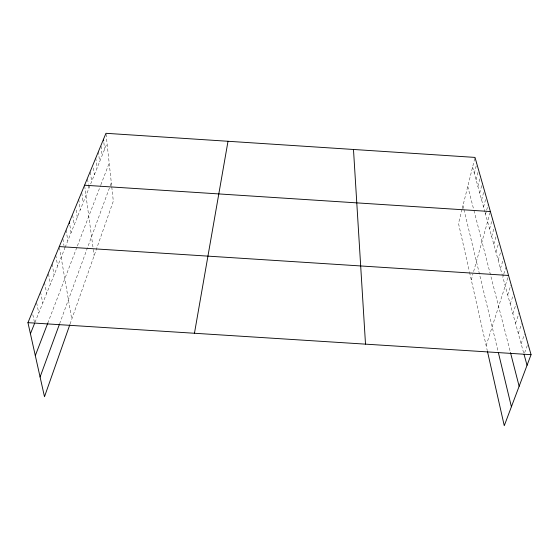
<?xml version="1.0" encoding="UTF-8"?>
<svg xmlns="http://www.w3.org/2000/svg" width="559" height="559" viewBox="0 0 559 559"><rect width="100%" height="100%" fill="white"/><g stroke="black" fill="none" stroke-linecap="round" stroke-linejoin="round"><path stroke-width="0.42" stroke-dasharray="2.79 2.1" d="M462.041 209.366L458.513 223.495L469.371 271.471M462.23 208.612L474.808 158.211M474.318 173.367L476.778 163.633M476.079 179.788L478.378 170.816M477.882 186.357L480.44 176.518M479.727 193.072L482.333 183.191M481.62 199.954L484.052 190.85M483.556 206.998L486.037 197.851M485.54 214.216L486.456 210.876M486.686 210.037L488.3 204.189M471.279 279.912L472.97 273.847M473.62 271.548L490.39 211.533M489.593 228.966L492.465 218.842M491.661 236.499L494.366 227.115M493.779 244.22L496.539 234.794M495.952 252.13L498.775 242.669M498.181 260.242L501.06 250.739M500.473 268.565L503.652 258.23M503.568 274.714L502.814 277.103L523.594 352.722M503.82 273.917L505.818 267.53M486.148 345.623L508.55 275.461M507.698 294.866L510.835 285.23M510.234 304.11L513.441 294.439M512.848 313.606L516.125 303.907M515.531 323.368L519.164 312.837M70.064 324.052L113.323 201.156L111.744 186.65M518.284 333.409L521.722 323.661M521.121 343.729L524.642 333.961M59.624 323.731L109.899 186.664M110.186 185.888L111.325 182.772M524.642 352.722L527.347 345.385M47.76 323.172L76.786 247.546M77.387 245.967L100.578 185.546M100.858 184.819L109.194 163.102M34.972 322.431L64.537 248.93L64.124 246.449M65.137 247.434L107.042 143.251M472.593 167.092L484.877 211.812M485.1 212.616L502.387 275.552M467.764 186.427L473.759 209.751M473.955 210.505L510.269 351.779M462.978 205.593L463.76 208.814M463.949 209.625L498.132 351.639M469.553 272.296L487.273 350.605M32.827 314.717L34.476 322.368M36.649 302.824L38.767 312.998M40.548 292.084L42.764 303.062M44.51 282.463L46.642 293.412M48.521 273.952L50.422 284.021M52.106 264.023L54.09 274.888M55.753 255.183L57.668 266.007M59.443 247.399L71.762 319.231M62.887 239.021L63.985 245.625M66.109 230.035L67.835 240.719M69.903 225.354L71.056 232.726M72.705 215.152L74.186 224.928M76.171 210.023L77.247 217.325M78.728 199.416L80.23 209.904M81.796 193.03L83.144 202.672M84.682 186.014L92.962 247.064M93.283 249.44L94.129 255.687M87.588 179.034L88.273 184.197M88.385 185.057L88.839 188.502M90.418 172.151L91.627 181.57M93.5 167.986L94.352 174.806M95.778 158.029L97.007 168.196M98.412 151.629L99.6 161.74M101.081 146.22L102.136 155.437M103.876 142.608L104.617 149.274M106.049 134.132L111.66 185.874"/><path stroke-width="0.84" d="M194.455 333.262L228.009 141.273M69.784 324.856L44.489 396.729L27.95 322.662L105.958 133.301L475.01 157.407L531.05 354.679L504.267 425.699L487.462 351.436M40.087 377.004L59.338 324.506M35.308 355.615L47.76 323.172M30.424 333.744L34.658 323.214M27.95 322.662L531.05 354.679M84.577 185.218L490.39 211.533M59.296 246.575L508.55 275.461M524.042 354.357L527.046 365.293M510.486 352.617L519.136 386.269M498.328 352.436L511.401 406.777M69.386 222.084L69.644 223.719M103.506 139.275L103.688 140.938M353.484 149.47L365.509 344.141"/></g></svg>
